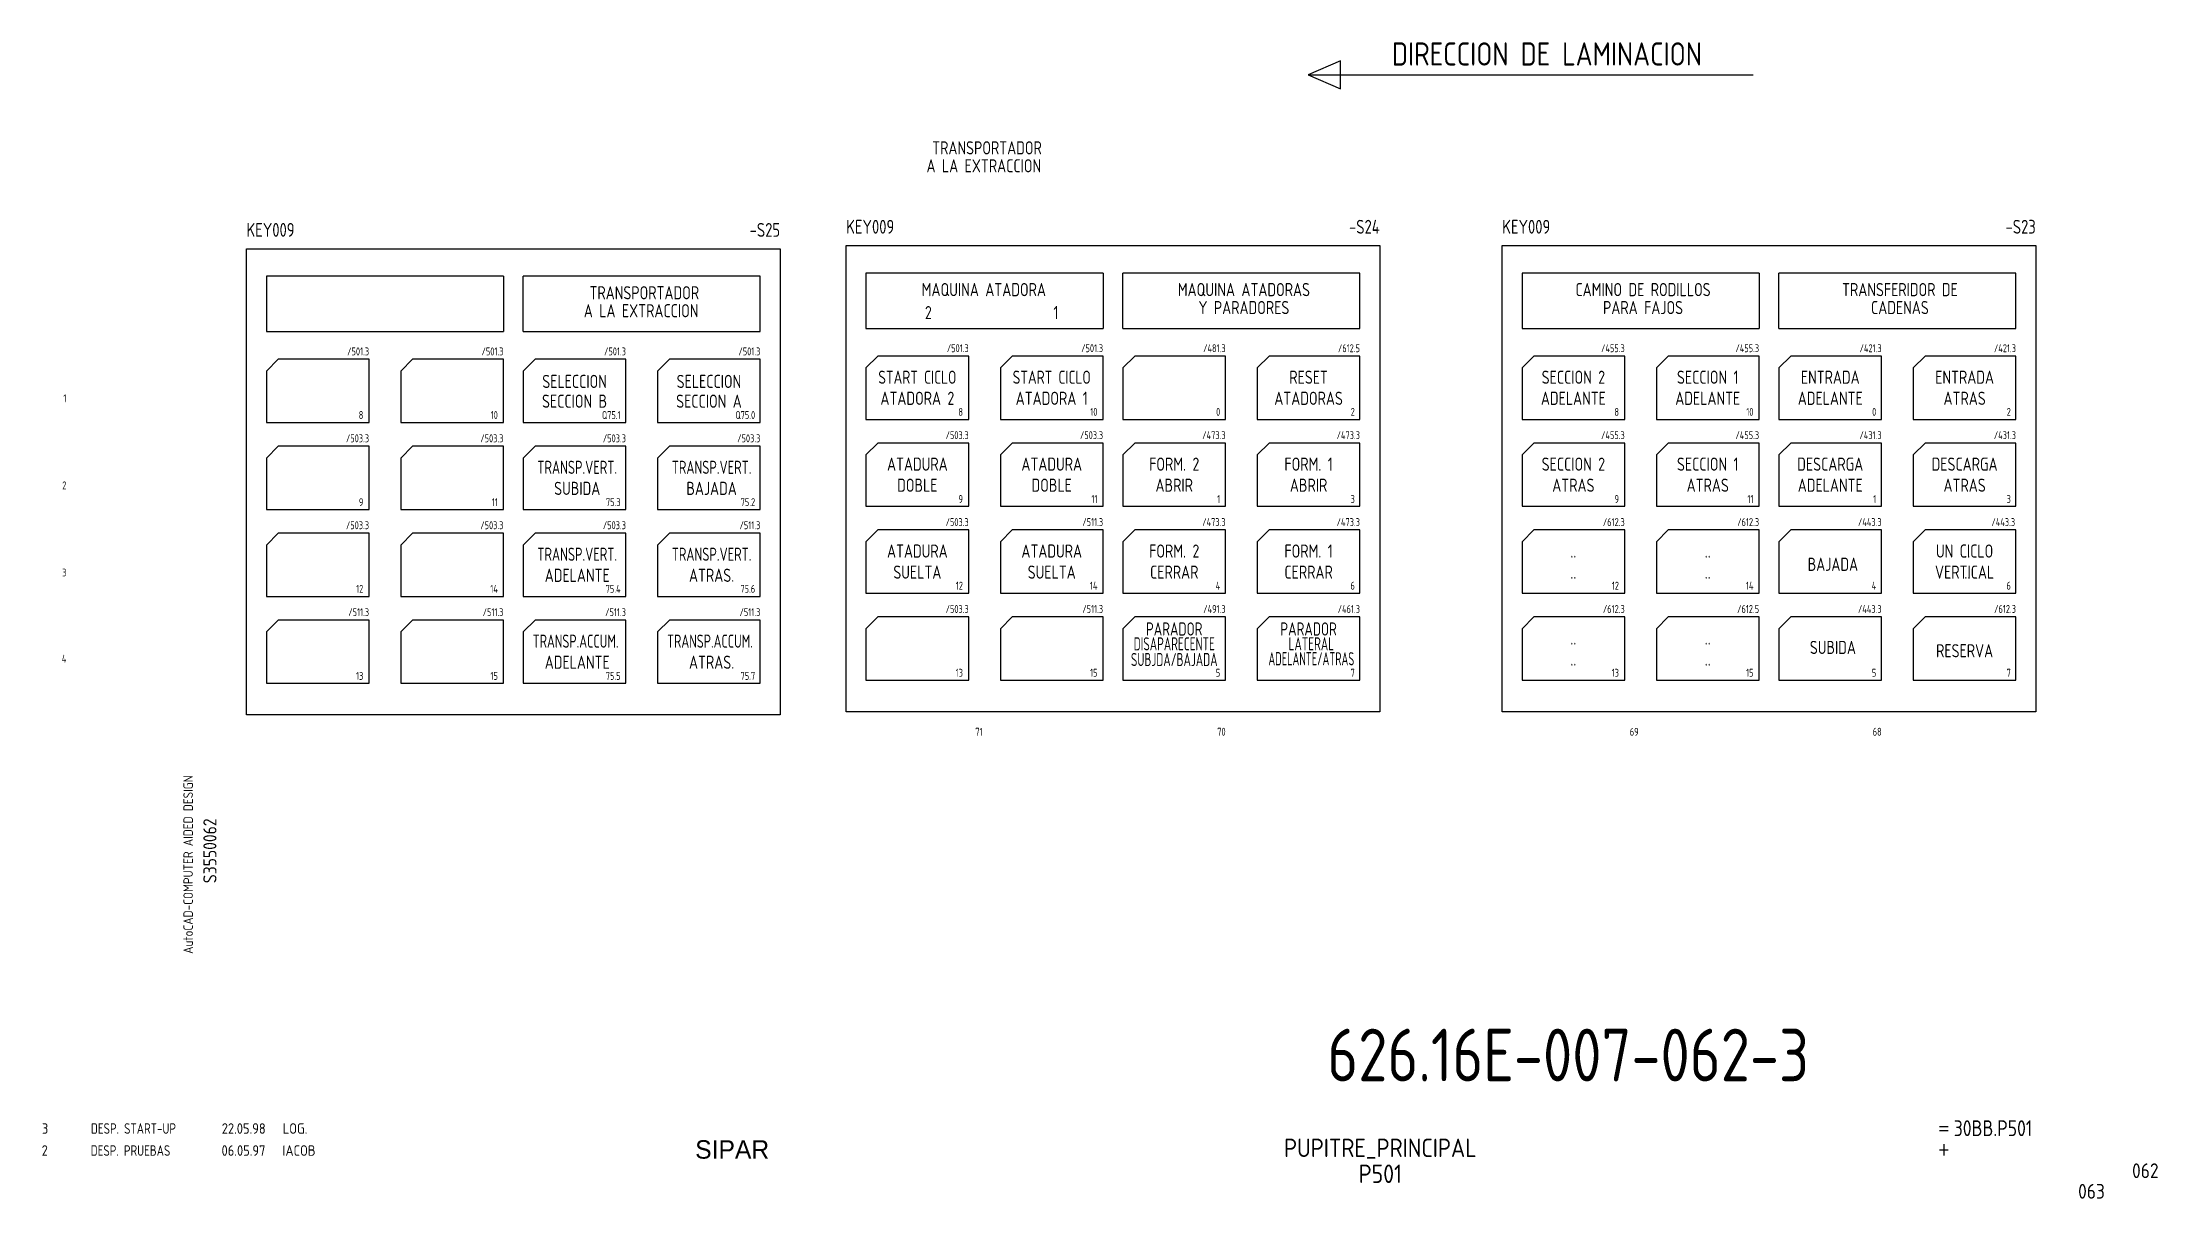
# Model space of a CAD drawing. Extents: x 13 to 414, y 6 to 225.
import ezdxf
from ezdxf.enums import TextEntityAlignment as Align

# ---------------------------------------------------------------- set-up
doc = ezdxf.new("R2010")
doc.units = 0
doc.header["$LTSCALE"] = 5
doc.header["$MEASUREMENT"] = 0
doc.layers.get('0').update_dxf_attribs({"linetype": 'CONTINUOUS'})
doc.layers.add('3', color=3, linetype='CONTINUOUS')
doc.layers.add('CART', color=7, linetype='CONTINUOUS')
doc.styles.add('DIN', font='DIN.SHX', dxfattribs={"width": 0.85})
doc.styles.add('N', font='ROMANS', dxfattribs={"width": 0.85, "height": 3})
doc.styles.add('X', font='UNIV.SHX', dxfattribs={"height": 3.5})

# ---------------------------------------------------------------- blocks, each defined once
blk = doc.blocks.new('REV2')
at = {"color": 3, "style": 'DIN'}
for s, width, p in [('2', 0.9, (12.45, 13.79)), ('DESP. PRUEBAS', 0.8, (21.76, 13.79)), ('06.05.97', 0.9, (46.59, 13.79)), ('IACOB', 0.9, (58.16, 13.79))]:
    blk.add_text(s, height=2, dxfattribs=dict(at, width=width)).set_placement(p)
blk = doc.blocks.new('DESP')
at = {"color": 3, "style": 'DIN'}
for s, width, p in [('3', 0.9, (7.45, 13.02)), ('DESP. START-UP', 0.8, (16.76, 13.02)), ('22.05.98', 0.9, (41.59, 13.02)), ('LOG.', 0.9, (53.16, 13.02))]:
    blk.add_text(s, height=2, dxfattribs=dict(at, width=width)).set_placement(p)

msp = doc.modelspace()

# ---------------------------------------------------------------- linework, layer by layer
at = {"color": 3}
for p, q in [((258.96, 221.62), (252.8, 218.98)), ((258.96, 216.34), (258.96, 221.62)), ((252.8, 218.98), (258.96, 216.34)), ((51.34, 97.48), (51.34, 185.98)), ((51.34, 185.98), (152.59, 185.98)), ((152.59, 185.98), (152.59, 97.48)), ((165.14, 98.08), (165.14, 186.58)), ((165.14, 186.58), (266.39, 186.58)), ((266.39, 186.58), (266.39, 98.08)), ((289.64, 186.58), (390.89, 186.58)), ((289.64, 98.08), (289.64, 186.58)), ((390.89, 186.58), (390.89, 98.08)), ((152.59, 97.48), (51.34, 97.48)), ((266.39, 98.08), (165.14, 98.08)), ((390.89, 98.08), (289.64, 98.08))]:
    msp.add_line(p, q, dxfattribs=at)
for p, q in [((100.09, 180.73), (55.09, 180.73)), ((55.09, 180.73), (55.09, 170.23)), ((100.09, 180.73), (100.09, 170.23)), ((148.84, 180.73), (103.84, 180.73)), ((103.84, 170.23), (103.84, 180.73)), ((148.84, 170.23), (148.84, 180.73)), ((213.89, 181.33), (168.89, 181.33)), ((168.89, 181.33), (168.89, 170.83)), ((213.89, 181.33), (213.89, 170.83)), ((262.64, 181.33), (217.64, 181.33)), ((217.64, 170.83), (217.64, 181.33)), ((262.64, 170.83), (262.64, 181.33)), ((338.39, 181.33), (293.39, 181.33)), ((293.39, 181.33), (293.39, 170.83)), ((338.39, 181.33), (338.39, 170.83)), ((387.14, 181.33), (342.14, 181.33)), ((342.14, 170.83), (342.14, 181.33)), ((387.14, 170.83), (387.14, 181.33)), ((55.09, 170.23), (100.09, 170.23)), ((103.84, 170.23), (148.84, 170.23)), ((168.89, 170.83), (213.89, 170.83)), ((217.64, 170.83), (262.64, 170.83)), ((293.39, 170.83), (338.39, 170.83)), ((342.14, 170.83), (387.14, 170.83)), ((57.34, 164.98), (55.09, 162.73)), ((74.59, 164.98), (57.34, 164.98)), ((74.59, 152.98), (74.59, 164.98)), ((82.84, 164.98), (80.59, 162.73)), ((100.09, 164.98), (82.84, 164.98)), ((100.09, 152.98), (100.09, 164.98)), ((106.09, 164.98), (103.84, 162.73)), ((123.34, 164.98), (106.09, 164.98)), ((123.34, 152.98), (123.34, 164.98)), ((131.59, 164.98), (129.34, 162.73)), ((148.84, 164.98), (131.59, 164.98)), ((148.84, 152.98), (148.84, 164.98)), ((171.14, 165.58), (168.89, 163.33)), ((188.39, 165.58), (171.14, 165.58)), ((188.39, 153.58), (188.39, 165.58)), ((196.64, 165.58), (194.39, 163.33)), ((213.89, 165.58), (196.64, 165.58)), ((213.89, 153.58), (213.89, 165.58)), ((219.89, 165.58), (217.64, 163.33)), ((237.14, 165.58), (219.89, 165.58)), ((237.14, 153.58), (237.14, 165.58)), ((245.39, 165.58), (243.14, 163.33)), ((262.64, 165.58), (245.39, 165.58)), ((262.64, 153.58), (262.64, 165.58)), ((295.64, 165.58), (293.39, 163.33)), ((312.89, 165.58), (295.64, 165.58)), ((312.89, 153.58), (312.89, 165.58)), ((321.14, 165.58), (318.89, 163.33)), ((338.39, 165.58), (321.14, 165.58)), ((338.39, 153.58), (338.39, 165.58)), ((344.39, 165.58), (342.14, 163.33)), ((361.64, 165.58), (344.39, 165.58)), ((361.64, 153.58), (361.64, 165.58)), ((369.89, 165.58), (367.64, 163.33)), ((387.14, 165.58), (369.89, 165.58)), ((387.14, 153.58), (387.14, 165.58)), ((55.09, 162.73), (55.09, 152.98)), ((80.59, 162.73), (80.59, 152.98)), ((103.84, 162.73), (103.84, 152.98)), ((129.34, 162.73), (129.34, 152.98)), ((168.89, 163.33), (168.89, 153.58)), ((194.39, 163.33), (194.39, 153.58)), ((217.64, 163.33), (217.64, 153.58)), ((243.14, 163.33), (243.14, 153.58)), ((293.39, 163.33), (293.39, 153.58)), ((318.89, 163.33), (318.89, 153.58)), ((342.14, 163.33), (342.14, 153.58)), ((367.64, 163.33), (367.64, 153.58)), ((55.09, 152.98), (74.59, 152.98)), ((80.59, 152.98), (100.09, 152.98)), ((103.84, 152.98), (123.34, 152.98)), ((129.34, 152.98), (148.84, 152.98)), ((168.89, 153.58), (188.39, 153.58)), ((194.39, 153.58), (213.89, 153.58)), ((217.64, 153.58), (237.14, 153.58)), ((243.14, 153.58), (262.64, 153.58)), ((293.39, 153.58), (312.89, 153.58)), ((318.89, 153.58), (338.39, 153.58)), ((342.14, 153.58), (361.64, 153.58)), ((367.64, 153.58), (387.14, 153.58)), ((171.14, 149.08), (168.89, 146.83)), ((188.39, 149.08), (171.14, 149.08)), ((188.39, 137.08), (188.39, 149.08)), ((196.64, 149.08), (194.39, 146.83)), ((213.89, 149.08), (196.64, 149.08)), ((213.89, 137.08), (213.89, 149.08)), ((219.89, 149.08), (217.64, 146.83)), ((237.14, 149.08), (219.89, 149.08)), ((237.14, 137.08), (237.14, 149.08)), ((245.39, 149.08), (243.14, 146.83)), ((262.64, 149.08), (245.39, 149.08)), ((262.64, 137.08), (262.64, 149.08)), ((295.64, 149.08), (293.39, 146.83)), ((312.89, 149.08), (295.64, 149.08)), ((312.89, 137.08), (312.89, 149.08)), ((321.14, 149.08), (318.89, 146.83)), ((338.39, 149.08), (321.14, 149.08)), ((338.39, 137.08), (338.39, 149.08)), ((344.39, 149.08), (342.14, 146.83)), ((361.64, 149.08), (344.39, 149.08)), ((361.64, 137.08), (361.64, 149.08)), ((369.89, 149.08), (367.64, 146.83)), ((387.14, 149.08), (369.89, 149.08)), ((387.14, 137.08), (387.14, 149.08)), ((57.34, 148.48), (55.09, 146.23)), ((55.09, 146.23), (55.09, 136.48)), ((74.59, 148.48), (57.34, 148.48)), ((74.59, 136.48), (74.59, 148.48)), ((82.84, 148.48), (80.59, 146.23)), ((80.59, 146.23), (80.59, 136.48)), ((100.09, 148.48), (82.84, 148.48)), ((100.09, 136.48), (100.09, 148.48)), ((106.09, 148.48), (103.84, 146.23)), ((103.84, 146.23), (103.84, 136.48)), ((123.34, 148.48), (106.09, 148.48)), ((123.34, 148.48), (106.09, 148.48)), ((123.34, 136.48), (123.34, 148.48)), ((131.59, 148.48), (129.34, 146.23)), ((129.34, 146.23), (129.34, 136.48)), ((148.84, 148.48), (131.59, 148.48)), ((148.84, 148.48), (131.59, 148.48)), ((148.84, 136.48), (148.84, 148.48)), ((168.89, 146.83), (168.89, 137.08)), ((194.39, 146.83), (194.39, 137.08)), ((217.64, 146.83), (217.64, 137.08)), ((243.14, 146.83), (243.14, 137.08)), ((293.39, 146.83), (293.39, 137.08)), ((318.89, 146.83), (318.89, 137.08)), ((342.14, 146.83), (342.14, 137.08)), ((367.64, 146.83), (367.64, 137.08)), ((168.89, 137.08), (188.39, 137.08)), ((194.39, 137.08), (213.89, 137.08)), ((217.64, 137.08), (237.14, 137.08)), ((243.14, 137.08), (262.64, 137.08)), ((293.39, 137.08), (312.89, 137.08)), ((318.89, 137.08), (338.39, 137.08)), ((342.14, 137.08), (361.64, 137.08)), ((367.64, 137.08), (387.14, 137.08)), ((55.09, 136.48), (74.59, 136.48)), ((80.59, 136.48), (100.09, 136.48)), ((103.84, 136.48), (123.34, 136.48)), ((129.34, 136.48), (148.84, 136.48)), ((171.14, 132.58), (168.89, 130.33)), ((188.39, 132.58), (171.14, 132.58)), ((188.39, 132.58), (171.14, 132.58)), ((188.39, 120.58), (188.39, 132.58)), ((196.64, 132.58), (194.39, 130.33)), ((213.89, 132.58), (196.64, 132.58)), ((213.89, 132.58), (196.64, 132.58)), ((213.89, 120.58), (213.89, 132.58)), ((219.89, 132.58), (217.64, 130.33)), ((237.14, 132.58), (219.89, 132.58)), ((237.14, 120.58), (237.14, 132.58)), ((245.39, 132.58), (243.14, 130.33)), ((262.64, 132.58), (245.39, 132.58)), ((262.64, 120.58), (262.64, 132.58)), ((295.64, 132.58), (293.39, 130.33)), ((312.89, 132.58), (295.64, 132.58)), ((312.89, 120.58), (312.89, 132.58)), ((321.14, 132.58), (318.89, 130.33)), ((338.39, 132.58), (321.14, 132.58)), ((338.39, 120.58), (338.39, 132.58)), ((344.39, 132.58), (342.14, 130.33)), ((361.64, 132.58), (344.39, 132.58)), ((361.64, 120.58), (361.64, 132.58)), ((369.89, 132.58), (367.64, 130.33)), ((387.14, 132.58), (369.89, 132.58)), ((387.14, 120.58), (387.14, 132.58)), ((57.34, 131.98), (55.09, 129.73)), ((55.09, 129.73), (55.09, 119.98)), ((74.59, 131.98), (57.34, 131.98)), ((74.59, 119.98), (74.59, 131.98)), ((82.84, 131.98), (80.59, 129.73)), ((80.59, 129.73), (80.59, 119.98)), ((80.59, 129.73), (80.59, 119.98)), ((100.09, 131.98), (82.84, 131.98)), ((100.09, 119.98), (100.09, 131.98)), ((106.09, 131.98), (103.84, 129.73)), ((103.84, 129.73), (103.84, 119.98)), ((123.34, 131.98), (106.09, 131.98)), ((123.34, 131.98), (106.09, 131.98)), ((123.34, 119.98), (123.34, 131.98)), ((131.59, 131.98), (129.34, 129.73)), ((129.34, 129.73), (129.34, 119.98)), ((148.84, 131.98), (131.59, 131.98)), ((148.84, 131.98), (131.59, 131.98)), ((148.84, 119.98), (148.84, 131.98)), ((168.89, 130.33), (168.89, 120.58)), ((194.39, 130.33), (194.39, 120.58)), ((194.39, 130.33), (194.39, 120.58)), ((217.64, 130.33), (217.64, 120.58)), ((243.14, 130.33), (243.14, 120.58)), ((293.39, 130.33), (293.39, 120.58)), ((318.89, 130.33), (318.89, 120.58)), ((318.89, 130.33), (318.89, 120.58)), ((342.14, 130.33), (342.14, 120.58)), ((367.64, 130.33), (367.64, 120.58)), ((168.89, 120.58), (188.39, 120.58)), ((194.39, 120.58), (213.89, 120.58)), ((217.64, 120.58), (237.14, 120.58)), ((243.14, 120.58), (262.64, 120.58)), ((293.39, 120.58), (312.89, 120.58)), ((318.89, 120.58), (338.39, 120.58)), ((342.14, 120.58), (361.64, 120.58)), ((367.64, 120.58), (387.14, 120.58)), ((55.09, 119.98), (74.59, 119.98)), ((80.59, 119.98), (100.09, 119.98)), ((103.84, 119.98), (123.34, 119.98)), ((129.34, 119.98), (148.84, 119.98)), ((57.34, 115.48), (55.09, 113.23)), ((55.09, 113.23), (55.09, 103.48)), ((74.59, 115.48), (57.34, 115.48)), ((74.59, 103.48), (74.59, 115.48)), ((82.84, 115.48), (80.59, 113.23)), ((80.59, 113.23), (80.59, 103.48)), ((100.09, 115.48), (82.84, 115.48)), ((100.09, 103.48), (100.09, 115.48)), ((106.09, 115.48), (103.84, 113.23)), ((103.84, 113.23), (103.84, 103.48)), ((123.34, 115.48), (106.09, 115.48)), ((123.34, 115.48), (106.09, 115.48)), ((123.34, 103.48), (123.34, 115.48)), ((131.59, 115.48), (129.34, 113.23)), ((129.34, 113.23), (129.34, 103.48)), ((148.84, 115.48), (131.59, 115.48)), ((148.84, 115.48), (131.59, 115.48)), ((148.84, 103.48), (148.84, 115.48)), ((171.14, 116.08), (168.89, 113.83)), ((168.89, 113.83), (168.89, 104.08)), ((188.39, 116.08), (171.14, 116.08)), ((188.39, 116.08), (171.14, 116.08)), ((188.39, 104.08), (188.39, 116.08)), ((196.64, 116.08), (194.39, 113.83)), ((194.39, 113.83), (194.39, 104.08)), ((213.89, 116.08), (196.64, 116.08)), ((213.89, 116.08), (196.64, 116.08)), ((213.89, 104.08), (213.89, 116.08)), ((219.89, 116.08), (217.64, 113.83)), ((217.64, 113.83), (217.64, 104.08)), ((237.14, 116.08), (219.89, 116.08)), ((237.14, 104.08), (237.14, 116.08)), ((245.39, 116.08), (243.14, 113.83)), ((243.14, 113.83), (243.14, 104.08)), ((262.64, 116.08), (245.39, 116.08)), ((262.64, 104.08), (262.64, 116.08)), ((295.64, 116.08), (293.39, 113.83)), ((293.39, 113.83), (293.39, 104.08)), ((312.89, 116.08), (295.64, 116.08)), ((312.89, 104.08), (312.89, 116.08)), ((321.14, 116.08), (318.89, 113.83)), ((318.89, 113.83), (318.89, 104.08)), ((338.39, 116.08), (321.14, 116.08)), ((338.39, 104.08), (338.39, 116.08)), ((344.39, 116.08), (342.14, 113.83)), ((342.14, 113.83), (342.14, 104.08)), ((361.64, 116.08), (344.39, 116.08)), ((361.64, 104.08), (361.64, 116.08)), ((369.89, 116.08), (367.64, 113.83)), ((367.64, 113.83), (367.64, 104.08)), ((387.14, 116.08), (369.89, 116.08)), ((387.14, 104.08), (387.14, 116.08)), ((55.09, 103.48), (74.59, 103.48)), ((80.59, 103.48), (100.09, 103.48)), ((103.84, 103.48), (123.34, 103.48)), ((129.34, 103.48), (148.84, 103.48)), ((168.89, 104.08), (188.39, 104.08)), ((194.39, 104.08), (213.89, 104.08)), ((217.64, 104.08), (237.14, 104.08)), ((243.14, 104.08), (262.64, 104.08)), ((293.39, 104.08), (312.89, 104.08)), ((318.89, 104.08), (338.39, 104.08)), ((342.14, 104.08), (361.64, 104.08)), ((367.64, 104.08), (387.14, 104.08))]:
    msp.add_line(p, q)
at = {"layer": '3'}
msp.add_line((252.8, 218.98), (337.24, 218.98), dxfattribs=at)

# ---------------------------------------------------------------- block references
at = {"linetype": 'Continuous'}
for name, p in [('DESP', (5.04, 4.95)), ('REV2', (0, 0))]:
    msp.add_blockref(name, p, dxfattribs=at)

# ---------------------------------------------------------------- texts
at = {"color": 4, "style": 'DIN', "width": 0.85}
msp.add_text('DIRECCION DE LAMINACION', height=4.4, dxfattribs=at).set_placement((298.12, 220.74), align=Align.CENTER)
at = {"style": 'DIN'}
for s, width, p in [('TRANSPORTADOR', 0.8, (191.86, 203.87)), ('A LA EXTRACCION ', 0.8, (191.86, 200.46)), ('TRANSPORTADOR', 0.8, (126.82, 176.36)), ('MAQUINA ATADORA ', 0.8, (191.86, 176.96)), ('MAQUINA ATADORAS', 0.8, (240.61, 176.96)), ('CAMINO DE RODILLOS', 0.8, (316.36, 176.96)), ('TRANSFERIDOR DE', 0.8, (365.11, 176.96)), ('A LA EXTRACCION ', 0.8, (126.82, 172.95)), ('2', 0.8, (180.74, 172.6)), ('1', 0.8, (204.94, 172.6)), ('Y PARADORES', 0.8, (240.61, 173.55)), ('PARA FAJOS', 0.8, (316.36, 173.55)), ('CADENAS', 0.8, (365.11, 173.55)), ('SELECCION', 0.8, (113.59, 159.53)), ('SELECCION', 0.8, (139.09, 159.53)), ('START CICLO', 0.77, (178.64, 160.33)), ('START CICLO', 0.77, (204.14, 160.33)), ('RESET', 0.8, (252.89, 160.33)), ('SECCION 2', 0.8, (303.14, 160.33)), ('SECCION 1', 0.8, (328.64, 160.33)), ('ENTRADA', 0.8, (351.89, 160.33)), ('ENTRADA', 0.8, (377.39, 160.33)), ('SECCION B', 0.8, (113.59, 155.78)), ('SECCION A', 0.8, (139.09, 155.78)), ('ATADORA 2', 0.8, (178.64, 156.33)), ('ATADORA 1', 0.8, (204.14, 156.33)), ('ATADORAS', 0.8, (252.89, 156.33)), ('ADELANTE', 0.8, (303.14, 156.33)), ('ADELANTE', 0.8, (328.64, 156.33)), ('ADELANTE', 0.8, (351.89, 156.33)), ('ATRAS', 0.8, (377.39, 156.33)), ('TRANSP.VERT.', 0.72, (114.09, 143.23)), ('TRANSP.VERT.', 0.72, (139.59, 143.23)), ('ATADURA', 0.8, (178.64, 143.83)), ('ATADURA', 0.8, (204.14, 143.83)), ('FORM. 2', 0.8, (227.39, 143.83)), ('FORM. 1', 0.8, (252.89, 143.83)), ('SECCION 2', 0.8, (303.14, 143.83)), ('SECCION 1', 0.8, (328.64, 143.83)), ('DESCARGA', 0.8, (351.89, 143.83)), ('DESCARGA', 0.8, (377.39, 143.83)), ('SUBIDA', 0.8, (114.09, 139.23)), ('BAJADA', 0.8, (139.59, 139.23)), ('DOBLE', 0.8, (178.64, 139.83)), ('DOBLE', 0.8, (204.14, 139.83)), ('ABRIR', 0.8, (227.39, 139.83)), ('ABRIR', 0.8, (252.89, 139.83)), ('ATRAS', 0.8, (303.14, 139.83)), ('ATRAS', 0.8, (328.64, 139.83)), ('ADELANTE', 0.8, (351.89, 139.83)), ('ATRAS', 0.8, (377.39, 139.83)), ('TRANSP.VERT.', 0.72, (114.09, 126.73)), ('TRANSP.VERT.', 0.72, (139.59, 126.73)), ('ATADURA', 0.8, (178.64, 127.33)), ('ATADURA', 0.8, (204.14, 127.33)), ('FORM. 2', 0.8, (227.39, 127.33)), ('FORM. 1', 0.8, (252.89, 127.33)), ('UN CICLO', 0.8, (377.39, 127.33)), ('ADELANTE', 0.8, (114.09, 122.73)), ('ATRAS.', 0.8, (139.59, 122.73)), ('SUELTA', 0.8, (178.64, 123.33)), ('SUELTA', 0.8, (204.14, 123.33)), ('CERRAR', 0.8, (227.39, 123.33)), ('CERRAR', 0.8, (252.89, 123.33)), ('..', 0.8, (303.14, 127.33)), ('..', 0.8, (328.64, 127.33)), ('BAJADA', 0.8, (352.39, 124.82)), ('VERTICAL', 0.8, (377.39, 123.33)), ('..', 0.8, (377.89, 127.33)), ('..', 0.8, (303.14, 123.33)), ('..', 0.8, (328.64, 123.33)), ('..', 0.8, (377.89, 123.33)), ('TRANSP.ACCUM.', 0.7, (113.79, 110.23)), ('TRANSP.ACCUM.', 0.7, (139.29, 110.23)), ('PARADOR', 0.75, (227.39, 112.54)), ('PARADOR', 0.75, (252.89, 112.54)), ('ADELANTE', 0.8, (114.09, 106.23)), ('ATRAS.', 0.8, (139.59, 106.23)), ('SUBJDA/BAJADA', 0.65, (227.39, 106.74)), ('DISAPARECENTE', 0.65, (227.39, 109.72)), ('ADELANTE/ATRAS', 0.6, (253.41, 106.89)), ('LATERAL', 0.65, (253.41, 109.72)), ('..', 0.8, (303.14, 110.83)), ('..', 0.8, (328.64, 110.83)), ('SUBIDA', 0.8, (352.39, 109.04)), ('RESERVA', 0.8, (377.39, 108.41)), ('..', 0.8, (303.14, 106.83)), ('..', 0.8, (328.64, 106.83))]:
    msp.add_text(s, height=2.5, dxfattribs=dict(at, width=width)).set_placement(p, align=Align.CENTER)
at = {"color": 3, "style": 'DIN', "width": 0.8}
for p in [(51.33, 188.23), (165.14, 188.83), (289.64, 188.83)]:
    msp.add_text('KEY009', height=2.625, dxfattribs=at).set_placement(p)
for s, p in [('-S25', (152.59, 188.23)), ('-S24', (266.39, 188.83)), ('-S23', (390.89, 188.83))]:
    msp.add_text(s, height=2.625, dxfattribs=at).set_placement(p, align=Align.RIGHT)
at = {"style": 'DIN', "width": 0.8}
for s, p in [('/501.3', (74.59, 165.73)), ('/501.3', (100.09, 165.73)), ('/501.3', (123.34, 165.73)), ('/501.3', (148.84, 165.73)), ('/501.3', (188.39, 166.33)), ('/501.3', (213.89, 166.33)), ('/481.3', (237.14, 166.33)), ('/612.5', (262.64, 166.33)), ('/455.3', (312.89, 166.33)), ('/455.3', (338.39, 166.33)), ('/421.3', (361.64, 166.33)), ('/421.3', (387.14, 166.33)), ('/503.3', (74.59, 149.23)), ('/503.3', (100.09, 149.23)), ('/503.3', (123.34, 149.23)), ('/503.3', (148.84, 149.23)), ('/503.3', (188.39, 149.83)), ('/503.3', (213.89, 149.83)), ('/473.3', (237.14, 149.83)), ('/473.3', (262.64, 149.83)), ('/455.3', (312.89, 149.83)), ('/455.3', (338.39, 149.83)), ('/431.3', (361.64, 149.83)), ('/431.3', (387.14, 149.83)), ('/503.3', (74.59, 132.73)), ('/503.3', (100.09, 132.73)), ('/503.3', (123.34, 132.73)), ('/511.3', (148.84, 132.73)), ('/503.3', (188.39, 133.33)), ('/511.3', (213.89, 133.33)), ('/473.3', (237.14, 133.33)), ('/473.3', (262.64, 133.33)), ('/612.3', (312.89, 133.33)), ('/612.3', (338.39, 133.33)), ('/443.3', (361.64, 133.33)), ('/443.3', (386.97, 133.33)), ('/511.3', (74.59, 116.23)), ('/511.3', (100.09, 116.23)), ('/511.3', (123.34, 116.23)), ('/511.3', (148.84, 116.23)), ('/503.3', (188.39, 116.83)), ('/511.3', (213.89, 116.83)), ('/491.3', (237.14, 116.83)), ('/461.3', (262.64, 116.83)), ('/612.3', (312.89, 116.83)), ('/612.5', (338.39, 116.83)), ('/443.3', (361.64, 116.83)), ('/612.3', (387.14, 116.84)), ('71', (191.02, 93.53)), ('70', (237.14, 93.53)), ('69', (315.52, 93.53)), ('68', (361.64, 93.53))]:
    msp.add_text(s, height=1.5, dxfattribs=at).set_placement(p, align=Align.RIGHT)
at = {"color": 1, "style": 'DIN', "width": 0.8}
for s, p in [('1', (17.14, 156.83)), ('8', (73.49, 153.65)), ('10', (99.03, 153.65)), ('Q75.1', (122.32, 153.65)), ('Q75.0', (147.86, 153.65)), ('8', (187.29, 154.25)), ('10', (212.82, 154.25)), ('0', (236.12, 154.25)), ('2', (261.66, 154.25)), ('8', (311.79, 154.25)), ('10', (337.32, 154.25)), ('0', (360.62, 154.25)), ('2', (386.16, 154.25)), ('2', (17.14, 140.3)), ('9', (73.49, 137.11)), ('11', (99.03, 137.11)), ('75.3', (122.32, 137.11)), ('75.2', (147.86, 137.11)), ('9', (187.29, 137.71)), ('11', (212.82, 137.71)), ('1', (236.12, 137.71)), ('3', (261.66, 137.71)), ('9', (311.79, 137.71)), ('11', (337.32, 137.71)), ('1', (360.62, 137.71)), ('3', (386.16, 137.71)), ('3', (17.14, 123.76)), ('12', (73.49, 120.66)), ('14', (99.03, 120.66)), ('75.4', (122.32, 120.66)), ('75.6', (147.86, 120.66)), ('12', (187.29, 121.26)), ('14', (212.82, 121.26)), ('4', (236.12, 121.26)), ('6', (261.66, 121.26)), ('12', (311.79, 121.26)), ('14', (337.32, 121.26)), ('4', (360.62, 121.26)), ('6', (386.16, 121.26)), ('4', (17.14, 107.4)), ('13', (73.49, 104.13)), ('15', (99.03, 104.13)), ('75.5', (122.32, 104.13)), ('75.7', (147.86, 104.13)), ('13', (187.29, 104.73)), ('15', (212.82, 104.73)), ('5', (236.12, 104.73)), ('7', (261.66, 104.73)), ('13', (311.79, 104.73)), ('15', (337.32, 104.73)), ('5', (360.62, 104.73)), ('7', (386.16, 104.73))]:
    msp.add_text(s, height=1.5, dxfattribs=at).set_placement(p, align=Align.RIGHT)
at = {"color": 2, "insert": (256.43, 37.92), "char_height": 10, "width": 111.0411, "attachment_point": 1, "style": 'DIN'}
msp.add_mtext('626.16E-007-062-3', dxfattribs=at)
at = {"layer": 'CART', "color": 1, "style": 'DIN', "width": 0.9}
msp.add_text('AutoCAD-COMPUTER AIDED DESIGN', height=1.8, rotation=90, dxfattribs=at).set_placement((41.15, 52.13))
at = {"layer": 'CART', "color": 3, "style": 'N', "width": 0.85}
for s, p in [('=', (372.24, 17.91)), ('+', (372.24, 13.87))]:
    msp.add_text(s, height=2.5, dxfattribs=at).set_placement(p)
at = {"layer": 'CART', "color": 3, "style": 'DIN', "width": 0.9, "flags": 1}
msp.add_attdef('S3550062', text='', height=2.5, rotation=90, dxfattribs=at).set_placement((45.63, 71.68), align=Align.CENTER)
at = {"layer": 'CART', "color": 3, "style": 'DIN', "width": 0.85}
msp.add_attdef('30BB.P501', text='', height=3, dxfattribs=at).set_placement((375.33, 16.63), align=Align.BOTTOM_LEFT)
at = {"layer": 'CART', "color": 6, "style": 'X', "flags": 1}
msp.add_attdef('SIPAR', text='', height=3.5, dxfattribs=at).set_placement((143.5, 15), align=Align.MIDDLE)
at = {"layer": 'CART', "color": 2, "style": 'DIN', "width": 0.9, "flags": 1}
for tag, p in [('PUPITRE_PRINCIPAL', (266.5, 15.14)), ('P501', (266.5, 10.38))]:
    msp.add_attdef(tag, text='', height=3.5, dxfattribs=at).set_placement(p, align=Align.MIDDLE)
msp.add_attdef('062', text='', height=2.8, dxfattribs=at).set_placement((414.2, 9.56), align=Align.RIGHT)
at = {"layer": 'CART', "color": 7, "style": 'DIN', "width": 0.9, "flags": 1}
msp.add_attdef('063', (398.93, 5.65), '', height=2.8, dxfattribs=at)

doc.saveas('drawing.dxf')
